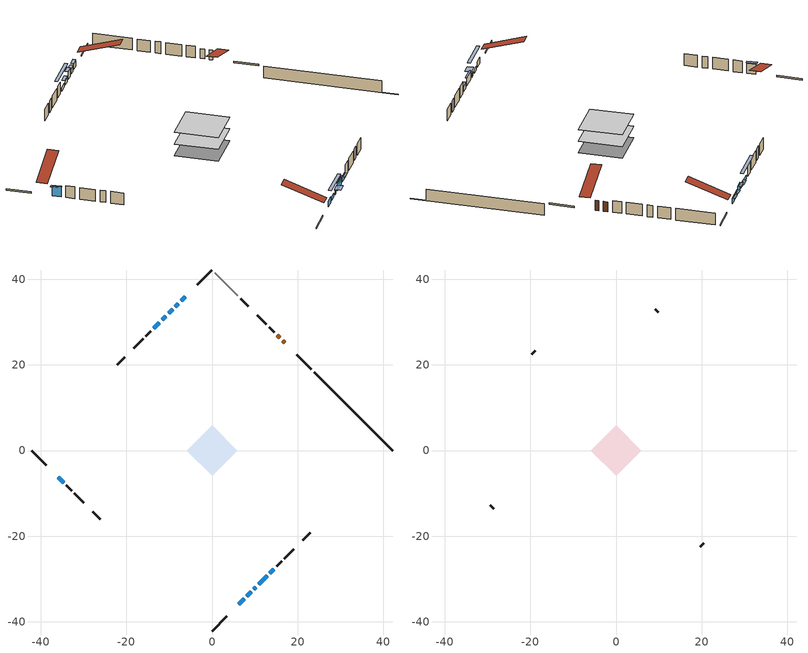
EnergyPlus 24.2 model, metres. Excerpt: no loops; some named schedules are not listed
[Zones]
conditioned space
 floor adiabatic (AdiabaticFloorConstruction): -5.95,0 0,5.95 5.95,0 0,-5.95 z1.04
 floor foundation (Slab1 construction): -5.94,0 0,5.94 5.94,0 0,-5.94 z-1.4
 wall outside (RimJoist1 construction): 0,-42.16 3.43,-38.73 / -42.16,0 -38.73,-3.43 / 0,42.16 -3.43,38.73 / 23.23,18.93 19.8,22.36 z1.04:1.34
 wall outside (AdiabaticWallConstruction 1): 16.96,25.2 16.51,25.65 / 15.86,26.3 15.24,26.93 z1.04:3.07
 wall outside (AdiabaticWallConstruction): -6.27,35.89 -7.2,34.96 z1.04:2.16; 6.27,-35.89 7.48,-34.68 z1.04:2.26; 8.14,-34.03 9.14,-33.02 / 9.8,-32.36 10.27,-31.89 / -10.75,31.41 -11.65,30.51 / -12.31,29.85 -13.6,28.56 z1.04:1.8; -7.86,34.3 -8.54,33.62 z1.04:2.11; -9.2,32.96 -10.1,32.06 z1.04:2.59; 10.92,-31.24 12.86,-29.3 z1.04:2.62; 13.52,-28.64 14.42,-27.74 z1.04:2.06; -35.89,-6.27 -34.67,-7.49 z1.04:3.12
 wall outside (Wall1 construction): 15.08,-27.08 16.28,-25.88 / -34.01,-8.15 -32.82,-9.35 / -14.26,27.9 -15.46,26.7 / 14.58,27.58 13.38,28.78 z1.04:3.48
 wall outside (Wall2 construction): 16.93,-25.23 19.08,-23.08 / -32.16,-10 -30.01,-12.15 / -16.12,26.05 -18.26,23.9 / 12.72,29.44 10.58,31.58 z1.04:3.48
 wall outside (Wall4 construction): 21.19,-20.97 22.95,-19.21 / -27.9,-14.26 -26.14,-16.02 / -20.37,21.79 -22.13,20.03 / 8.47,33.69 6.71,35.45 z1.04:3.48
 wall foundation (FoundationWall1 construction): 23.88,18.28,-1.4 23.88,18.28,1.04 39.95,2.21,1.04 39.95,2.21,-1.3 42.16,0,-1.3 42.16,0,-1.4
 wall adiabatic (Wall5 construction): 6.05,36.11 0.66,41.5 z1.04:3.48
 window (WindowConstruction): -6.27,35.89 -7.2,34.96 z1.04:2.16
 window (WindowConstruction 9): 6.27,-35.89 7.48,-34.68 z1.04:2.26
 window (WindowConstruction 10): 8.14,-34.02 9.14,-33.02 z1.04:1.8
 window (WindowConstruction 1): -7.86,34.3 -8.54,33.62 z1.04:2.11
 window (WindowConstruction 2): -9.2,32.96 -10.1,32.07 z1.04:2.59
 window (WindowConstruction 6): 9.8,-32.36 10.27,-31.89 z1.04:1.8
 window (WindowConstruction 3): 10.92,-31.24 12.86,-29.3 z1.04:2.62
 window (WindowConstruction 4): 13.52,-28.64 14.42,-27.74 z1.04:2.05
 window (WindowConstruction 5): -35.89,-6.27 -34.67,-7.49 z1.04:3.12
 window (WindowConstruction 7): -10.75,31.41 -11.65,30.51 z1.04:1.8
 window (WindowConstruction 8): -12.31,29.85 -13.6,28.56 z1.04:1.8
 door (Door): 16.96,25.2 16.51,25.65 z1.04:3.07
 door (Door 1): 15.86,26.3 15.24,26.93 z1.04:3.07
 ceiling adiabatic (AdiabaticFloorConstruction): 0,-5.95 5.95,0 0,5.95 -5.95,0 z1.04
attic - vented
 floor to conditioned space (Floor1 construction Reversed): -5.94,0 0,5.94 5.94,0 0,-5.94 z3.48
 wall outside (Wall3 construction): 19.74,-22.43 20.53,-21.63 / -29.36,-12.8 -28.56,-13.6 / -18.92,23.24 -19.71,22.45 / 9.92,32.24 9.13,33.04 z1.04:3.48
 roof outside (Roof1 construction): 5.61,-36.55,3.48 -0.18,-30.76,6.21 -1.71,-32.29,6.21 4.08,-38.08,3.48; -36.55,-5.61,3.48 -30.76,0.18,6.21 -32.29,1.71,6.21 -38.08,-4.08,3.48; -5.61,36.55,3.48 0.18,30.76,6.21 1.71,32.29,6.21 -4.08,38.08,3.48; 17.62,24.54,3.48 11.83,18.75,6.21 13.35,17.23,6.21 19.14,23.02,3.48
shading: -7.31,34.86 -6.16,36 -6.59,36.43 -7.74,35.29 z2.31; 11.08,-31.08 6.2,-35.96 6.63,-36.39 11.51,-31.51 z4.54; -8.65,33.52 -7.75,34.41 -8.18,34.84 -9.08,33.95 z2.26; -10.2,31.96 -9.09,33.07 -9.52,33.5 -10.63,32.39 z2.74; 10.7,-31.46 9.37,-32.79 10.23,-33.65 11.56,-32.32 z2.41; 12.97,-29.19 10.82,-31.34 11.03,-31.55 13.18,-29.4 z2.77; 14.53,-27.64 13.42,-28.75 13.85,-29.18 14.96,-28.07 z2.2; -34.57,-7.59 -36,-6.16 -36.43,-6.59 -35,-8.03 z3.27; -11.84,30.32 -10.56,31.6 -10.99,32.03 -12.27,30.75 z2.07; -15.54,26.62 -10.37,31.79 -10.8,32.22 -15.97,27.05 z4.54
[Building]
Building 1: Terrain=Suburbs
[Site:Location]
Quebec Intl AP_QC: Latitude {deg}=46.8; Longitude {deg}=-71.38; Time Zone {hr}=-5; Elevation {m}=74; Keep Site Location Information=Yes
[Site:GroundTemperature:Shallow]
0.0108218, -2.24938, -2.43038, -1.3578, 2.94801, 7.23376, 10.9493, 13.303, 13.5029, 11.5886, 7.96783, 3.81355
[Site:WaterMainsTemperature]
Calculation Method=Schedule; Temperature Schedule=mains temperature schedule
[Material] Roughness=Rough; Thermal Absorptance=0.9
Name | Thickness {m} | Conductivity {W/m-K} | Density {kg/m3} | Specific Heat {J/kg-K} | Solar Absorptance | Visible Absorptance
asphalt or fiberglass shingles | 0.00635 | 0.162714 | 1121.4 | 1465.45 | 0.4 | 0.4
ceiling loosefill ins | 0.254 | 0.0480833 | 16.02 | 1046.75 | 0.7 | 0.7
ceiling stud and cavity | 0.1397 | 0.164259 | 65.682 | 1177.47 | 0.7 | 0.7
concrete 4.0 in. | 0.1016 | 1.803125 | 2242.8 | 837.4 | 0.7 | 0.7
concrete 8.0 in. | 0.2032 | 1.803125 | 2242.8 | 837.4 | 0.7 | 0.7
door material | 0.04445 | 0.053851 | 512.64 | 1214.23 | 0.7 | 0.7
door material 1 | 0.04445 | 0.20624 | 512.64 | 1214.23 | 0.7 | 0.7
exterior vertical ins | 0.031018 | 0.029427 | 32.04 | 1214.23 | 0.7 | 0.7
floor covering | 0.0127 | 0.0433444 | 54.468 | 1339.84 | 0.6 | 0.6
floor rigid ins; wall rigid ins | 0.512978 | 0.029427 | 32.04 | 1214.23 | 0.7 | 0.7
floor stud and cavity | 0.1397 | 1.75129 | 37.0049 | 1207.88 | 0.7 | 0.7
furniture material conditioned space 1 | 0.1524 | 0.115458 | 640.8 | 1214.23 | 0.6 | 0.6
gypsum board | 0.0127 | 0.160291 | 801 | 837.4 | 0.6 | 0.6
gypsum board 1 | 0.0127 | 0.160291 | 801 | 837.4 | 0.7 | 0.7
osb sheathing 0.5 in. | 0.0127 | 0.115458 | 512.64 | 1214.23 | 0.7 | 0.7
osb sheathing 0.5 in. 1 | 0.0127 | 0.115458 | 512.64 | 1214.23 | 0.4 | 0.4
osb sheathing 0.75 in. | 0.01905 | 0.115458 | 512.64 | 1214.23 | 0.7 | 0.7
osb sheathing 2.0 in. | 0.0508 | 0.115458 | 512.64 | 1214.23 | 0.7 | 0.7
rim joist stud and cavity | 0.0508 | 0.031136 | 125.044 | 1163.47 | 0.6 | 0.6
wall stud and cavity | 0.1397 | 0.106352 | 139.0536 | 1170.24 | 0.7 | 0.7
wall stud and cavity 1 | 0.1397 | 0.0912985 | 139.0536 | 1170.24 | 0.7 | 0.7
wall stud and cavity 2 | 0.0889 | 6.1454 | 50.32683 | 1063.81 | 0.6 | 0.6
wall stud and cavity 3 | 0.1397 | 0.0951677 | 139.0536 | 1170.24 | 0.7 | 0.7
wall stud and cavity 4 | 0.1397 | 0.0825113 | 139.0536 | 1170.24 | 0.7 | 0.7
wall stud and cavity 5 | 0.0889 | 0.380278 | 52.3479 | 1209.89 | 0.7 | 0.7
wall stud and cavity 6 | 0.0889 | 0.391764 | 83.0341 | 1211.67 | 0.7 | 0.7
wood siding | 0.0254 | 0.102417 | 544.68 | 1172.36 | 0.4 | 0.4
wood siding 1 | 0.00254 | 0.102417 | 544.68 | 1172.36 | 0.4 | 0.4
wood siding 2; wood siding 3; wood siding 4 | 0.0254 | 0.102417 | 544.68 | 1172.36 | 0.7 | 0.7
[WindowMaterial:SimpleGlazingSystem]
Name | U-Factor {W/m2-K} | Solar Heat Gain Coefficient
WindowMaterial | 1.82661 | 0.54
WindowMaterial 1 | 1.855 | 0.51
WindowMaterial 10 | 4.159135 | 0.67
WindowMaterial 2 | 1.80674 | 0.55
WindowMaterial 3 | 3.41305 | 0.71
WindowMaterial 4 | 3.97914 | 0.68
WindowMaterial 5 | 2.98322 | 0.46
WindowMaterial 6 | 2.98152 | 0.6
WindowMaterial 7 | 1.41893 | 0.34
WindowMaterial 8 | 1.4689 | 0.33
WindowMaterial 9 | 3.92463 | 0.68
[Construction]
AdiabaticFloorConstruction: floor stud and cavity, floor rigid ins, osb sheathing 0.75 in., floor covering
AdiabaticWallConstruction: wood siding 3, wall rigid ins, wall stud and cavity 5, gypsum board
AdiabaticWallConstruction 1: wood siding 4, wall rigid ins, wall stud and cavity 5, gypsum board
Door: door material
Door 1: door material 1
Floor1 construction Reversed: gypsum board, ceiling stud and cavity, ceiling loosefill ins
FoundationWall1 construction: concrete 8.0 in., gypsum board 1
furniture construction conditioned space 1: furniture material conditioned space 1
PartitionWallConstruction: gypsum board, wall stud and cavity 6, gypsum board
RimJoist1 construction: wood siding 2, osb sheathing 2.0 in., rim joist stud and cavity
Roof1 construction: asphalt or fiberglass shingles
Slab1 construction: concrete 4.0 in.
Wall1 construction: wood siding, osb sheathing 0.5 in., wall stud and cavity, gypsum board
Wall2 construction: wood siding, osb sheathing 0.5 in., wall stud and cavity 1, gypsum board
Wall3 construction: wood siding 1, wall stud and cavity 2
Wall4 construction: wood siding, osb sheathing 0.5 in., wall stud and cavity 3, gypsum board
Wall5 construction: osb sheathing 0.5 in. 1, wall stud and cavity 4, gypsum board
WindowConstruction: WindowMaterial
WindowConstruction 1: WindowMaterial 1
WindowConstruction 10: WindowMaterial 10
WindowConstruction 2: WindowMaterial 2
WindowConstruction 3: WindowMaterial 3
WindowConstruction 4: WindowMaterial 4
WindowConstruction 5: WindowMaterial 5
WindowConstruction 6: WindowMaterial 6
WindowConstruction 7: WindowMaterial 7
WindowConstruction 8: WindowMaterial 8
WindowConstruction 9: WindowMaterial 9
[Zone] Multiplier=1; Part of Total Floor Area=Yes
Name | Volume {m3}
attic - vented | 31.318
conditioned space | 358.7
[Space]
Name | Zone | Volume {m3}
attic - vented 1 | attic - vented | 31.318
conditioned space 1 | conditioned space | 358.7
[ZoneInfiltration:EffectiveLeakageArea]
infil attic - vented 1: Zone or Space=attic - vented 1; Schedule=Always On Discrete; Effective Air Leakage Area {cm2}=2609.72; Stack Coefficient=0.000359369; Wind Coefficient=1.28083e-05
[ZoneMixing]
whole house fan mix: Zone or Space=attic - vented; Schedule=Always On Continuous; Design Flow Rate Calculation Method=Flow/Zone; Design Flow Rate {m3/s}=0; Source Zone or Space=conditioned space
[SurfaceProperty:ExposedFoundationPerimeter]
Slab1: Exposed Perimeter Calculation Method=TotalExposedPerimeter; Total Exposed Perimeter {m}=25.847
[InternalMass] Zone or ZoneList=conditioned space; Space or SpaceList=conditioned space 1
Name | Construction | Surface Area {m2}
furniture mass conditioned space 1 | furniture construction conditioned space 1 | 56.5601
partition wall mass | PartitionWallConstruction | 141.4
[Lights]
interior lighting: Zone or ZoneList or Space or SpaceList=conditioned space 1; Schedule=interior lighting schedule; Design Level Calculation Method=LightingLevel; Lighting Level {W}=343.2; Return Air Fraction=0; Fraction Radiant=0.6; Fraction Visible=0.2; Fraction Replaceable=1
[People]
occupants: Zone or ZoneList or Space or SpaceList=conditioned space 1; Number of People Schedule=occupants schedule; Number of People Calculation Method=People; Number of People=3; Fraction Radiant=0.314171; Sensible Heat Fraction=0.56303; Activity Level Schedule=occupants activity schedule; Carbon Dioxide Generation Rate {m3/s-W}=0; Enable ASHRAE 55 Comfort Warnings=No; Mean Radiant Temperature Calculation Type=EnclosureAveraged
[ElectricEquipment] Zone or ZoneList or Space or SpaceList=conditioned space 1; Design Level Calculation Method=EquipmentLevel
Name | Schedule | Design Level {W} | Fraction Latent | Fraction Radiant | Fraction Lost
clothes dryer | clothes dryer schedule | 140.772 | 0.015 | 0.081 | 0.85
clothes washer | clothes washer schedule | 32.1985 | 0.03 | 0.162 | 0.7
cooking range | cooking range schedule | 208.969 | 0.08 | 0.432 | 0.2
dishwasher | dishwasher schedule | 66.8632 | 0.3 | 0.18 | 0.4
fridge | fridge schedule | 72.9452 | 0 | 0.6 | 0
mech vent bath fan 0 | mech vent bath fan 0 schedule | 50.2 | 0 | 0 | 1
mech vent house fan | mech vent house fan schedule | 0 | 0 | 0 | 1
mech vent house fan cfis | mech vent house fan cfis schedule | 0 | 0 | 0 | 0
mech vent range fan 0 | mech vent range fan 0 schedule | 57 | 0 | 0 | 1
misc plug loads | misc plug loads schedule | 494.7 | 0.045 | 0.513 | 0.1
whole house fan | Always On Discrete | 0 | 0 | 0 | 1
[OtherEquipment] Zone or ZoneList or Space or SpaceList=conditioned space 1; Design Level Calculation Method=EquipmentLevel
Name | Fuel Type | Schedule | Design Level {W} | Fraction Latent | Fraction Radiant | Fraction Lost
clothes dryer 1 | Electricity | clothes dryer schedule | 0 | 0.015 | 0.081 | 0.85
cooking range 1 | Electricity | cooking range schedule | 0 | 0.08 | 0.432 | 0.2
general water use latent | None | general water use schedule | 59.3978 | 1 | 0 | 0
general water use sensible | None | general water use schedule | -58.539 | 0 | 0.6 | 0
mech vent house fan latent load | None | Always On Discrete | 0 | 1 | 0 | 0
mech vent house fan sensible load | None | Always On Discrete | 0 | 0 | 0 | 0
water heater energy adjustment1 | Electricity | Always On Discrete | 0.01 | 0 | 0 | 1
[ZoneInfiltration:DesignFlowRate] Zone or ZoneList or Space or SpaceList=conditioned space 1; Schedule=Always On Discrete; Design Flow Rate Calculation Method=Flow/Zone; Design Flow Rate {m3/s}=0
infil flow; natural vent flow; whole house fan flow
[ZoneControl:Thermostat]
conditioned space Thermostat: Zone or ZoneList=conditioned space; Control Type Schedule=conditioned space Thermostat Schedule; Control 1=conditioned space temperature setpoint; Temperature Difference Between Cutout And Setpoint {deltaC}=0
[ZoneHVAC:Baseboard:Convective:Electric]
electric baseboard: Availability Schedule=Always On Discrete; Heating Design Capacity {W}=9669; Efficiency=1
[AirLoopHVAC:UnitarySystem]
unit heater unitary system: Control Type=Load; Controlling Zone or Thermostat Location=conditioned space; Dehumidification Control Type=None; Availability Schedule=Always On Discrete; Supply Fan=unit heater supply fan; Fan Placement=BlowThrough; Supply Air Fan Operating Mode Schedule=unit heater auto fan schedule; Heating Coil=unit heater htg coil; DX Heating Coil Sizing Ratio=1; Use DOAS DX Cooling Coil=No; Minimum Supply Air Temperature {C}=2; Latent Load Control=SensibleOnlyLoadControl; Cooling Supply Air Flow Rate Method=None; Heating Supply Air Flow Rate Method=SupplyAirFlowRate; Heating Supply Air Flow Rate {m3/s}=0.00141584; No Load Supply Air Flow Rate Method=SupplyAirFlowRate; No Load Supply Air Flow Rate {m3/s}=0; No Load Supply Air Flow Rate Control Set To Low Speed=Yes; Maximum Supply Air Temperature {C}=48.8889; Maximum Outdoor Dry-Bulb Temperature for Supplemental Heater Operation {C}=21; Ancillary On-Cycle Electric Power {W}=0; Ancillary Off-Cycle Electric Power {W}=0
[Fan:SystemModel]
unit heater supply fan: Availability Schedule=Always On Discrete; Design Maximum Air Flow Rate {m3/s}=0.00141584; Speed Control Method=Discrete; Electric Power Minimum Flow Rate Fraction=0.2; Design Pressure Rise {Pa}=500; Motor Efficiency=1; Motor In Air Stream Fraction=1; Design Electric Power Consumption {W}=Autosize; Design Power Sizing Method=PowerPerFlow; Electric Power Per Unit Flow Rate {W/(m3/s)}=28251.7; Electric Power Per Unit Flow Rate Per Unit Pressure {W/((m3/s)-Pa)}=1.66667; Fan Total Efficiency=0.7; Motor Loss Radiative Fraction=0; Number of Speeds=1; Speed Flow Fraction 1=1; Speed Electric Power Fraction 1=1
[Coil:Heating:Fuel]
unit heater htg coil: Availability Schedule=Always On Discrete; Fuel Type=OtherFuel1; Burner Efficiency=0.3; Nominal Capacity {W}=0.293071; On Cycle Parasitic Electric Load {W}=0; Off Cycle Parasitic Fuel Load {W}=0
[Zone equipment]
conditioned space: electric baseboard, unit heater unitary system
[Foundation:Kiva]
Foundation Kiva 1: Initial Indoor Air Temperature {C}=18; Wall Height Above Grade {m}=1.03998; Wall Depth Below Slab {m}=0.2032; Custom Block Material Name 1=exterior vertical ins; Custom Block Depth 1 {m}=2.43998; Custom Block X Position 1 {m}=0.2159; Custom Block Z Position 1 {m}=0
[Foundation:Kiva:Settings]
Soil Conductivity {W/m-K}=0.849921; Soil Density {kg/m3}=1842.3; Soil Specific Heat {J/kg-K}=418.7; Ground Solar Absorptivity=0.9; Ground Thermal Absorptivity=0.9; Ground Surface Roughness {m}=0.03; Far-Field Width {m}=40; Deep-Ground Boundary Condition=ZeroFlux; Deep-Ground Depth {m}=40; Minimum Cell Dimension {m}=0.2; Maximum Cell Growth Coefficient=3; Simulation Timestep=Timestep
[Exterior:Lights]
exterior lighting: Schedule=exterior lighting schedule; Design Level {W}=75.6
[EnergyManagementSystem:GlobalVariable]
infil_program_Qfan
infil_program_Qinf
natural_vent_program_Qnv
natural_vent_program_Qwhf
[EnergyManagementSystem:Sensor]
Name | Output:Variable or Output:Meter Index Key | Output:Variable or Output:Meter
airflow_gain | infil flow | Infiltration Sensible Heat Gain Energy
airflow_gain_1 | natural vent flow | Infiltration Sensible Heat Gain Energy
airflow_gain_2 | whole house fan flow | Infiltration Sensible Heat Gain Energy
airflow_loss | infil flow | Infiltration Sensible Heat Loss Energy
airflow_loss_1 | natural vent flow | Infiltration Sensible Heat Loss Energy
airflow_loss_2 | whole house fan flow | Infiltration Sensible Heat Loss Energy
clg_load_cond |  | Cooling:EnergyTransfer:Zone:CONDITIONED SPACE
clg_sp_s; clg_sp_s_1 | cooling setpoint | Schedule Value
clothes_dryer_exhaust_0_sch_s | clothes dryer exhaust 0 schedule | Schedule Value
conditioned_space_clg_unmet_s | conditioned space | Zone Cooling Setpoint Not Met Time
conditioned_space_htg_unmet_s | conditioned space | Zone Heating Setpoint Not Met Time
cool_season | cooling season schedule | Schedule Value
fridge_tin_s | conditioned space | Zone Mean Air Temperature
htg_load_cond |  | Heating:EnergyTransfer:Zone:CONDITIONED SPACE
htg_sp_s; htg_sp_s_1 | heating setpoint | Schedule Value
ig_ee_conv | clothes dryer | Electric Equipment Convective Heating Energy
ig_ee_conv_2 | cooking range | Electric Equipment Convective Heating Energy
ig_ee_conv_4 | fridge | Electric Equipment Convective Heating Energy
ig_ee_conv_5 | misc plug loads | Electric Equipment Convective Heating Energy
ig_ee_conv_6 | whole house fan | Electric Equipment Convective Heating Energy
ig_ee_rad | clothes dryer | Electric Equipment Radiant Heating Energy
ig_ee_rad_2 | cooking range | Electric Equipment Radiant Heating Energy
ig_ee_rad_4 | fridge | Electric Equipment Radiant Heating Energy
ig_ee_rad_5 | misc plug loads | Electric Equipment Radiant Heating Energy
ig_ee_rad_6 | whole house fan | Electric Equipment Radiant Heating Energy
ig_lgt_conv | interior lighting | Lights Convective Heating Energy
ig_lgt_rad | interior lighting | Lights Radiant Heating Energy
ig_lgt_vis | interior lighting | Lights Visible Radiation Heating Energy
ig_oe_conv | clothes dryer 1 | Other Equipment Convective Heating Energy
ig_oe_conv_1 | cooking range 1 | Other Equipment Convective Heating Energy
ig_oe_conv_2 | general water use latent | Other Equipment Convective Heating Energy
ig_oe_conv_3 | general water use sensible | Other Equipment Convective Heating Energy
ig_oe_conv_4 | water heater energy adjustment1 | Other Equipment Convective Heating Energy
ig_oe_rad | clothes dryer 1 | Other Equipment Radiant Heating Energy
ig_oe_rad_1 | cooking range 1 | Other Equipment Radiant Heating Energy
ig_oe_rad_2 | general water use latent | Other Equipment Radiant Heating Energy
ig_oe_rad_3 | general water use sensible | Other Equipment Radiant Heating Energy
ig_oe_rad_4 | water heater energy adjustment1 | Other Equipment Radiant Heating Energy
ig_ppl_conv | occupants | People Convective Heating Energy
ig_ppl_rad | occupants | People Radiant Heating Energy
im_conv | furniture mass conditioned space 1 | Surface Inside Face Convection Heat Gain Energy
im_conv_1 | partition wall mass | Surface Inside Face Convection Heat Gain Energy
im_ig | furniture mass conditioned space 1 | Surface Inside Face Internal Gains Radiation Heat Gain Energy
im_ig_1 | partition wall mass | Surface Inside Face Internal Gains Radiation Heat Gain Energy
im_lgt | furniture mass conditioned space 1 | Surface Inside Face Lights Radiation Heat Gain Energy
im_lgt_1 | partition wall mass | Surface Inside Face Lights Radiation Heat Gain Energy
im_sol | furniture mass conditioned space 1 | Surface Inside Face Solar Radiation Heat Gain Energy
im_sol_1 | partition wall mass | Surface Inside Face Solar Radiation Heat Gain Energy
im_surf | furniture mass conditioned space 1 | Surface Inside Face Net Surface Thermal Radiation Heat Gain Energy
im_surf_1 | partition wall mass | Surface Inside Face Net Surface Thermal Radiation Heat Gain Energy
mech_vent_bath_fan_0_sch_s | mech vent bath fan 0 schedule | Schedule Value
mech_vent_range_fan_0_sch_s | mech vent range fan 0 schedule | Schedule Value
mv_conv | mech vent bath fan 0 | Electric Equipment Convective Heating Energy
mv_conv_1 | mech vent house fan | Electric Equipment Convective Heating Energy
mv_conv_2 | mech vent house fan cfis | Electric Equipment Convective Heating Energy
mv_conv_3 | mech vent range fan 0 | Electric Equipment Convective Heating Energy
mv_conv_4 | mech vent house fan latent load | Other Equipment Convective Heating Energy
mv_conv_5 | mech vent house fan sensible load | Other Equipment Convective Heating Energy
mv_rad | mech vent bath fan 0 | Electric Equipment Radiant Heating Energy
mv_rad_1 | mech vent house fan | Electric Equipment Radiant Heating Energy
mv_rad_2 | mech vent house fan cfis | Electric Equipment Radiant Heating Energy
mv_rad_3 | mech vent range fan 0 | Electric Equipment Radiant Heating Energy
mv_rad_4 | mech vent house fan latent load | Other Equipment Radiant Heating Energy
mv_rad_5 | mech vent house fan sensible load | Other Equipment Radiant Heating Energy
natural_vent_s | natural vent schedule | Schedule Value
out_pb_s |  | Site Outdoor Air Barometric Pressure
out_wt_s |  | Site Outdoor Air Humidity Ratio
site_vw_s |  | Site Wind Speed
ss_back_out | Window1 | Surface Window Shortwave from Zone Back Out Window Heat Transfer Rate
ss_back_out_1 | Window11 | Surface Window Shortwave from Zone Back Out Window Heat Transfer Rate
ss_back_out_10 | Window9 | Surface Window Shortwave from Zone Back Out Window Heat Transfer Rate
ss_back_out_2 | Window12 | Surface Window Shortwave from Zone Back Out Window Heat Transfer Rate
ss_back_out_3 | Window2 | Surface Window Shortwave from Zone Back Out Window Heat Transfer Rate
ss_back_out_4 | Window3 | Surface Window Shortwave from Zone Back Out Window Heat Transfer Rate
ss_back_out_5 | Window4 | Surface Window Shortwave from Zone Back Out Window Heat Transfer Rate
ss_back_out_6 | Window5 | Surface Window Shortwave from Zone Back Out Window Heat Transfer Rate
ss_back_out_7 | Window6 | Surface Window Shortwave from Zone Back Out Window Heat Transfer Rate
ss_back_out_8 | Window7 | Surface Window Shortwave from Zone Back Out Window Heat Transfer Rate
ss_back_out_9 | Window8 | Surface Window Shortwave from Zone Back Out Window Heat Transfer Rate
ss_conv | Door1 | Surface Inside Face Convection Heat Gain Energy
ss_conv_1 | Door2 | Surface Inside Face Convection Heat Gain Energy
ss_conv_10 | Window7 | Surface Inside Face Convection Heat Gain Energy
ss_conv_11 | Window8 | Surface Inside Face Convection Heat Gain Energy
ss_conv_12 | Window9 | Surface Inside Face Convection Heat Gain Energy
ss_conv_2 | Window1 | Surface Inside Face Convection Heat Gain Energy
ss_conv_3 | Window11 | Surface Inside Face Convection Heat Gain Energy
ss_conv_4 | Window12 | Surface Inside Face Convection Heat Gain Energy
ss_conv_5 | Window2 | Surface Inside Face Convection Heat Gain Energy
ss_conv_6 | Window3 | Surface Inside Face Convection Heat Gain Energy
ss_conv_7 | Window4 | Surface Inside Face Convection Heat Gain Energy
ss_conv_8 | Window5 | Surface Inside Face Convection Heat Gain Energy
ss_conv_9 | Window6 | Surface Inside Face Convection Heat Gain Energy
ss_ig | Door1 | Surface Inside Face Internal Gains Radiation Heat Gain Energy
ss_ig_1 | Door2 | Surface Inside Face Internal Gains Radiation Heat Gain Energy
ss_ig_10 | Window7 | Surface Inside Face Internal Gains Radiation Heat Gain Energy
ss_ig_11 | Window8 | Surface Inside Face Internal Gains Radiation Heat Gain Energy
ss_ig_12 | Window9 | Surface Inside Face Internal Gains Radiation Heat Gain Energy
ss_ig_2 | Window1 | Surface Inside Face Internal Gains Radiation Heat Gain Energy
ss_ig_3 | Window11 | Surface Inside Face Internal Gains Radiation Heat Gain Energy
ss_ig_4 | Window12 | Surface Inside Face Internal Gains Radiation Heat Gain Energy
ss_ig_5 | Window2 | Surface Inside Face Internal Gains Radiation Heat Gain Energy
ss_ig_6 | Window3 | Surface Inside Face Internal Gains Radiation Heat Gain Energy
ss_ig_7 | Window4 | Surface Inside Face Internal Gains Radiation Heat Gain Energy
ss_ig_8 | Window5 | Surface Inside Face Internal Gains Radiation Heat Gain Energy
ss_ig_9 | Window6 | Surface Inside Face Internal Gains Radiation Heat Gain Energy
ss_lgt | Door1 | Surface Inside Face Lights Radiation Heat Gain Energy
ss_lgt_1 | Door2 | Surface Inside Face Lights Radiation Heat Gain Energy
ss_sol | Door1 | Surface Inside Face Solar Radiation Heat Gain Energy
ss_sol_1 | Door2 | Surface Inside Face Solar Radiation Heat Gain Energy
ss_surf | Door1 | Surface Inside Face Net Surface Thermal Radiation Heat Gain Energy
ss_surf_1 | Door2 | Surface Inside Face Net Surface Thermal Radiation Heat Gain Energy
ss_surf_10 | Window7 | Surface Inside Face Net Surface Thermal Radiation Heat Gain Energy
ss_surf_11 | Window8 | Surface Inside Face Net Surface Thermal Radiation Heat Gain Energy
ss_surf_12 | Window9 | Surface Inside Face Net Surface Thermal Radiation Heat Gain Energy
ss_surf_2 | Window1 | Surface Inside Face Net Surface Thermal Radiation Heat Gain Energy
ss_surf_3 | Window11 | Surface Inside Face Net Surface Thermal Radiation Heat Gain Energy
ss_surf_4 | Window12 | Surface Inside Face Net Surface Thermal Radiation Heat Gain Energy
